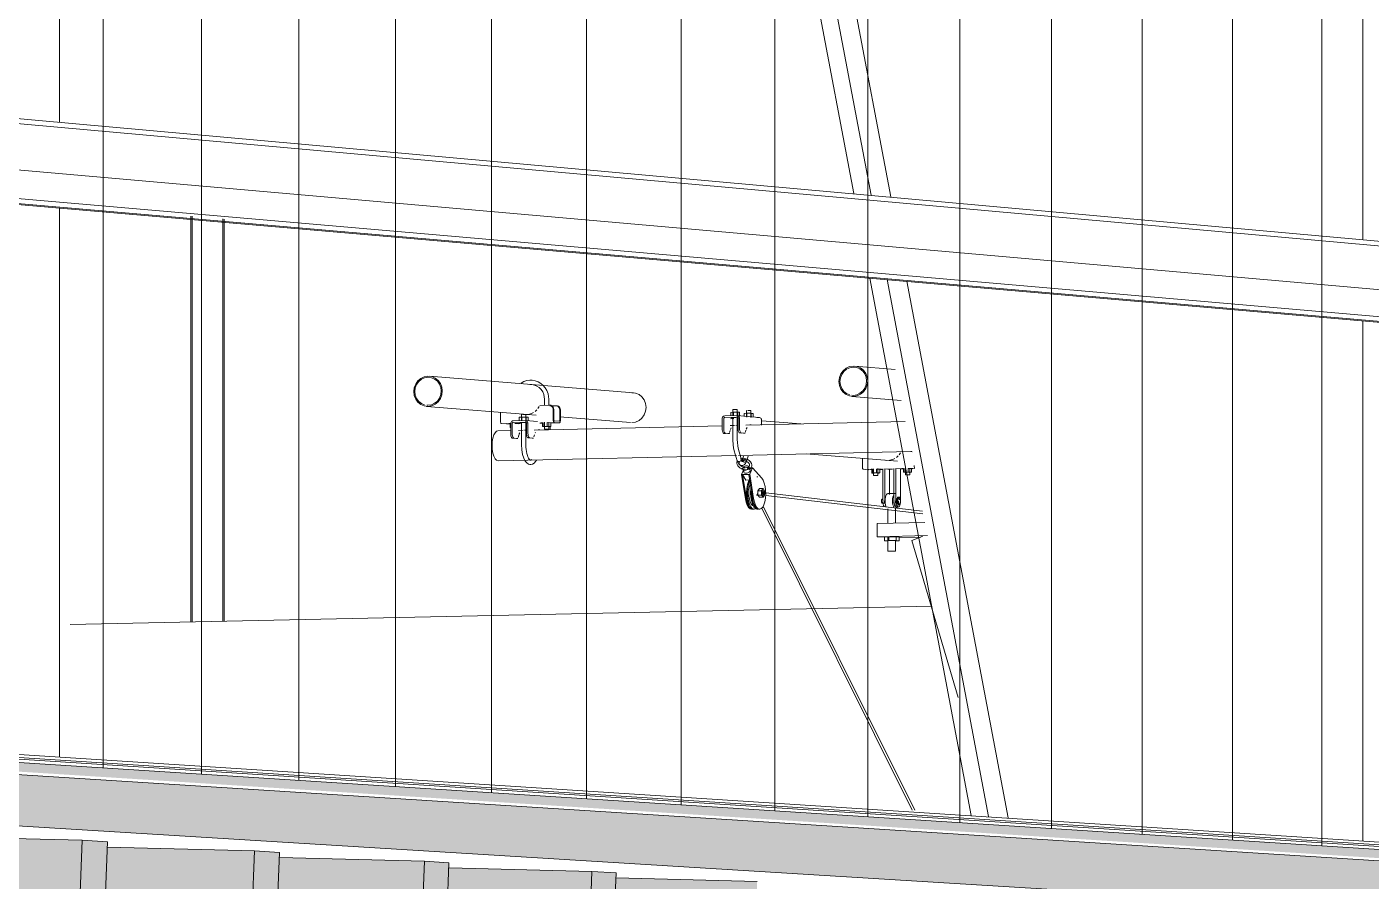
# Model space of a CAD drawing. Header units: inches. Extents: x 30681 to 92461, y -36095 to 66.
# Drawn here: x 92446.82294 to 92446.85511, y 66.03502 to 66.05548 of the extents above; entities that cross this region are included whole.
import ezdxf

# ---------------------------------------------------------------- set-up
doc = ezdxf.new("R2010")
doc.units = ezdxf.units.IN
doc.header["$MEASUREMENT"] = 0
for name, color, linetype, lineweight in [('A-GLAZ-CURT', 52, 'Continuous', 9), ('A-GLAZ-CWMG', 51, 'Continuous', 9), ('A-ROOF', 132, 'Continuous', 13), ('A-WALL-PATT', 111, 'Continuous', 13), ('L-SITE-WALL', 31, 'Continuous', 13), ('M-HVAC-DUCT', 70, 'Continuous', 9), ('Q-SPCQ', 91, 'Continuous', 9), ('S-BEAM', 12, 'Continuous', 9), ('S-COLS', 52, 'Continuous', 9)]:
    doc.layers.add(name, color=color, linetype=linetype, lineweight=lineweight)

# ---------------------------------------------------------------- blocks, each defined once
blk = doc.blocks.new('FP_51-Looking North East Copy 1')
at = {"layer": 'A-WALL-PATT', "lineweight": 9}
for p, q in [((31214.035608, 66.037731), (31214.035608, 66.078963)), ((31214.03796, 66.037581), (31214.03796, 66.078648)), ((31214.040292, 66.037431), (31214.040292, 66.078336)), ((31214.042606, 66.037283), (31214.042606, 66.078025)), ((31214.044902, 66.037136), (31214.044902, 66.077718)), ((31214.04718, 66.03699), (31214.04718, 66.077412)), ((31214.04944, 66.036845), (31214.04944, 66.07711)), ((31214.051683, 66.036702), (31214.051683, 66.076809)), ((31214.053908, 66.036559), (31214.053908, 66.076511)), ((31214.056115, 66.036418), (31214.056115, 66.076215)), ((31214.058306, 66.036277), (31214.058306, 66.075921)), ((31214.06048, 66.036138), (31214.06048, 66.07563)), ((31214.062638, 66.036), (31214.062638, 66.075341)), ((31214.064778, 66.035863), (31214.064778, 66.075054))]:
    blk.add_line(p, q, dxfattribs=at)

msp = doc.modelspace()

# ---------------------------------------------------------------- hatches: boundary and pattern name
at = {"layer": 'A-GLAZ-CWMG'}
msp.add_hatch(color=256, dxfattribs=at).paths.add_polyline_path([(92446.976457, 66.028016), (92446.802766, 66.03914), (92446.802766, 66.03869), (92446.817442, 66.037775), (92446.822761, 66.037642), (92446.972197, 66.028134)], flags=0)
at = {"layer": 'A-ROOF'}
msp.add_hatch(color=256, dxfattribs=at).paths.add_polyline_path([(92446.971601, 66.027194), (92446.971601, 66.028113), (92446.822443, 66.037594), (92446.822443, 66.036364), (92446.970895, 66.027237)], flags=0)
at = {"layer": 'S-BEAM'}
for points in [[(92446.824141, 66.0329), (92446.824262, 66.035998), (92446.799605, 66.036641), (92446.799605, 66.033578), (92446.820083, 66.033012)], [(92446.828265, 66.03267), (92446.828385, 66.035746), (92446.824867, 66.035838), (92446.824751, 66.032867), (92446.802972, 66.03347), (92446.802972, 66.033371), (92446.824872, 66.032764)], [(92446.824743, 66.032866), (92446.824864, 66.035961), (92446.824262, 66.035998), (92446.824141, 66.0329), (92446.824456, 66.032882)], [(92446.832332, 66.032443), (92446.832451, 66.035498), (92446.828982, 66.035589), (92446.828847, 66.032638), (92446.80716, 66.03324), (92446.80716, 66.033142), (92446.828987, 66.032536)], [(92446.828858, 66.032637), (92446.828979, 66.03571), (92446.828385, 66.035746), (92446.828265, 66.03267), (92446.828838, 66.032638)], [(92446.832917, 66.03241), (92446.833037, 66.035462), (92446.832451, 66.035498), (92446.832332, 66.032443), (92446.832452, 66.032436)], [(92446.836342, 66.032219), (92446.836461, 66.035253), (92446.83304, 66.035343), (92446.832925, 66.032411), (92446.811366, 66.03301), (92446.811366, 66.032914), (92446.833228, 66.032306)], [(92446.836919, 66.032187), (92446.837039, 66.035218), (92446.836461, 66.035253), (92446.836342, 66.032219), (92446.836462, 66.032212)], [(92446.840298, 66.031998), (92446.840416, 66.035011), (92446.837042, 66.0351), (92446.836928, 66.032188), (92446.815367, 66.032788), (92446.815367, 66.032694), (92446.83761, 66.032073)]]:
    msp.add_hatch(color=256, dxfattribs=at).paths.add_polyline_path(points, flags=0)

# ---------------------------------------------------------------- linework, layer by layer
at = {"layer": 'A-GLAZ-CWMG'}
for p, q in [((92446.802767, 66.03934), (92446.982343, 66.02778)), ((92446.802766, 66.03914), (92446.976457, 66.028016)), ((92446.802767, 66.039263), (92446.978874, 66.027949))]:
    msp.add_line(p, q, dxfattribs=at)
at = {"layer": 'A-ROOF'}
for p, q in [((92446.822443, 66.037594), (92446.971601, 66.028113)), ((92446.971601, 66.027194), (92446.822443, 66.036364))]:
    msp.add_line(p, q, dxfattribs=at)
at = {"layer": 'L-SITE-WALL'}
msp.add_line((92446.978052, 66.027972), (92446.802767, 66.039221), dxfattribs=at)
at = {"layer": 'M-HVAC-DUCT'}
msp.add_line((92446.823969, 66.041169), (92446.844597, 66.041601), dxfattribs=at)
at = {"layer": 'Q-SPCQ'}
for p, q in [((92446.832571, 66.04711), (92446.837452, 66.046715)), ((92446.842751, 66.047353), (92446.843722, 66.047273)), ((92446.834977, 66.046912), (92446.835022, 66.046912)), ((92446.835436, 66.046418), (92446.835212, 66.046412)), ((92446.835324, 66.046425), (92446.835324, 66.046561)), ((92446.835429, 66.046562), (92446.835429, 66.046416)), ((92446.835445, 66.046417), (92446.835461, 66.046416)), ((92446.835594, 66.046405), (92446.835452, 66.046402)), ((92446.835603, 66.046405), (92446.835618, 66.046404)), ((92446.843863, 66.046532), (92446.842682, 66.046628)), ((92446.835125, 66.04618), (92446.832504, 66.046389)), ((92446.834271, 66.046043), (92446.834271, 66.04625)), ((92446.83472, 66.046128), (92446.834785, 66.046132)), ((92446.83472, 66.046128), (92446.83472, 66.046046)), ((92446.834773, 66.046053), (92446.834773, 66.046192)), ((92446.834785, 66.046132), (92446.83489, 66.046132)), ((92446.834785, 66.046048), (92446.834785, 66.046132)), ((92446.834878, 66.046193), (92446.834878, 66.045473)), ((92446.83489, 66.046132), (92446.834931, 66.046129)), ((92446.83489, 66.046132), (92446.83489, 66.046042)), ((92446.834931, 66.046129), (92446.83489, 66.046126)), ((92446.834931, 66.046129), (92446.834931, 66.046039)), ((92446.835146, 66.046309), (92446.835104, 66.046269)), ((92446.835198, 66.046385), (92446.835166, 66.046334)), ((92446.835533, 66.046317), (92446.835533, 66.046073)), ((92446.835549, 66.046071), (92446.835549, 66.046316)), ((92446.835691, 66.04606), (92446.835691, 66.046304)), ((92446.837386, 66.045999), (92446.835691, 66.046135)), ((92446.835706, 66.046303), (92446.835706, 66.046059)), ((92446.83958, 66.046095), (92446.83958, 66.04585)), ((92446.839616, 66.045851), (92446.839616, 66.046096)), ((92446.839933, 66.046168), (92446.839641, 66.046161)), ((92446.839641, 66.046122), (92446.839933, 66.046129)), ((92446.839856, 66.046098), (92446.839777, 66.046087)), ((92446.839782, 66.046246), (92446.839847, 66.04625)), ((92446.839782, 66.046246), (92446.839782, 66.046164)), ((92446.839849, 66.046115), (92446.839805, 66.046118)), ((92446.839835, 66.046171), (92446.839835, 66.04631)), ((92446.839835, 66.045588), (92446.839835, 66.046121)), ((92446.839847, 66.04625), (92446.839953, 66.04625)), ((92446.839847, 66.046166), (92446.839847, 66.04625)), ((92446.839927, 66.04612), (92446.839976, 66.046116)), ((92446.839939, 66.046167), (92446.840465, 66.046125)), ((92446.839941, 66.046311), (92446.839941, 66.045589)), ((92446.839944, 66.046152), (92446.839957, 66.046152)), ((92446.839953, 66.04625), (92446.839994, 66.046247)), ((92446.839953, 66.04625), (92446.839953, 66.04616)), ((92446.839994, 66.046247), (92446.839953, 66.046244)), ((92446.839958, 66.045859), (92446.839958, 66.046104)), ((92446.839994, 66.046247), (92446.839994, 66.046157)), ((92446.839994, 66.046105), (92446.839994, 66.04586)), ((92446.840106, 66.04622), (92446.840171, 66.046224)), ((92446.840106, 66.04622), (92446.840106, 66.046148)), ((92446.840159, 66.046135), (92446.840159, 66.046284)), ((92446.840171, 66.046224), (92446.840276, 66.046224)), ((92446.840171, 66.046224), (92446.840171, 66.046134)), ((92446.840264, 66.046285), (92446.840264, 66.046121)), ((92446.840276, 66.046224), (92446.840317, 66.046221)), ((92446.840276, 66.046224), (92446.840276, 66.046134)), ((92446.840317, 66.046221), (92446.840277, 66.046218)), ((92446.840317, 66.046221), (92446.840317, 66.04613)), ((92446.840406, 66.046124), (92446.840459, 66.046125)), ((92446.834206, 66.045802), (92446.834518, 66.045809)), ((92446.834419, 66.045967), (92446.834297, 66.045977)), ((92446.834516, 66.045969), (92446.83442, 66.045967)), ((92446.834431, 66.045975), (92446.834425, 66.045969)), ((92446.834502, 66.045975), (92446.834516, 66.045979)), ((92446.834502, 66.045885), (92446.834502, 66.045975)), ((92446.834516, 66.045889), (92446.834502, 66.045885)), ((92446.834518, 66.045977), (92446.834518, 66.045733)), ((92446.834554, 66.045734), (92446.834554, 66.045978)), ((92446.83487, 66.04605), (92446.834578, 66.046043)), ((92446.834578, 66.046004), (92446.83487, 66.046011)), ((92446.834614, 66.045982), (92446.834698, 66.04598)), ((92446.834614, 66.04598), (92446.834656, 66.045981)), ((92446.834705, 66.045813), (92446.834812, 66.045816)), ((92446.834787, 66.045976), (92446.834708, 66.045974)), ((92446.834715, 66.045716), (92446.834734, 66.045757)), ((92446.834786, 66.045997), (92446.834743, 66.046001)), ((92446.834773, 66.045472), (92446.834773, 66.046003)), ((92446.834846, 66.045816), (92446.834894, 66.045818)), ((92446.834865, 66.046002), (92446.834913, 66.045998)), ((92446.834875, 66.04605), (92446.835157, 66.046027)), ((92446.834882, 66.046034), (92446.834895, 66.046034)), ((92446.834894, 66.045741), (92446.834894, 66.045986)), ((92446.83493, 66.045987), (92446.83493, 66.045742)), ((92446.835081, 66.045822), (92446.83958, 66.045926)), ((92446.835103, 66.045752), (92446.83511, 66.045766)), ((92446.835177, 66.045828), (92446.835213, 66.045826)), ((92446.835292, 66.045987), (92446.835211, 66.045986)), ((92446.835279, 66.045993), (92446.835292, 66.045997)), ((92446.835279, 66.045993), (92446.835279, 66.045903)), ((92446.835292, 66.045907), (92446.835279, 66.045903)), ((92446.835279, 66.045903), (92446.835335, 66.045902)), ((92446.835292, 66.045997), (92446.835292, 66.045907)), ((92446.83539, 66.04591), (92446.835292, 66.045907)), ((92446.835324, 66.045841), (92446.835324, 66.046013)), ((92446.83539, 66.046), (92446.835475, 66.045998)), ((92446.83539, 66.046), (92446.83539, 66.04591)), ((92446.835475, 66.045908), (92446.83539, 66.04591)), ((92446.835419, 66.045903), (92446.835462, 66.045904)), ((92446.835429, 66.046), (92446.835429, 66.045842)), ((92446.835459, 66.04583), (92446.835459, 66.045891)), ((92446.835475, 66.045908), (92446.835475, 66.045998)), ((92446.835682, 66.045996), (92446.835485, 66.045992)), ((92446.835681, 66.046035), (92446.835559, 66.046045)), ((92446.835559, 66.046006), (92446.835681, 66.045997)), ((92446.83975, 66.045737), (92446.839753, 66.045751)), ((92446.839756, 66.045764), (92446.839769, 66.045813)), ((92446.839766, 66.045931), (92446.839874, 66.045933)), ((92446.839778, 66.045837), (92446.839795, 66.045875)), ((92446.839908, 66.045934), (92446.839958, 66.045935)), ((92446.840031, 66.04575), (92446.839998, 66.045752)), ((92446.840035, 66.045753), (92446.840128, 66.045746)), ((92446.840128, 66.045746), (92446.840129, 66.04575)), ((92446.840134, 66.045773), (92446.840147, 66.045822)), ((92446.840145, 66.045939), (92446.84396, 66.046028)), ((92446.840156, 66.045846), (92446.840173, 66.045883)), ((92446.840239, 66.045946), (92446.840275, 66.045943)), ((92446.84052, 66.045939), (92446.84052, 66.046062)), ((92446.840531, 66.046046), (92446.841458, 66.045971)), ((92446.834595, 66.045624), (92446.834558, 66.045627)), ((92446.834595, 66.045627), (92446.834689, 66.04562)), ((92446.834689, 66.04562), (92446.834652, 66.045619)), ((92446.834693, 66.045642), (92446.834708, 66.045696)), ((92446.834971, 66.045632), (92446.834935, 66.045635)), ((92446.834971, 66.045636), (92446.835065, 66.045629)), ((92446.835065, 66.045629), (92446.835029, 66.045628)), ((92446.835071, 66.045656), (92446.835084, 66.045705)), ((92446.839657, 66.045741), (92446.83962, 66.045743)), ((92446.839657, 66.045744), (92446.83975, 66.045737)), ((92446.83975, 66.045737), (92446.839714, 66.045736)), ((92446.840128, 66.045746), (92446.840092, 66.045745)), ((92446.839918, 66.045212), (92446.834218, 66.045081)), ((92446.839937, 66.045085), (92446.839869, 66.045327)), ((92446.844096, 66.045307), (92446.839966, 66.045213)), ((92446.839971, 66.045355), (92446.84004, 66.04511)), ((92446.84006, 66.045103), (92446.840089, 66.0452)), ((92446.840197, 66.045193), (92446.840161, 66.045073)), ((92446.843771, 66.045079), (92446.84159, 66.045252)), ((92446.842934, 66.045148), (92446.842934, 66.044946)), ((92446.843791, 66.045205), (92446.84375, 66.045166)), ((92446.843843, 66.045279), (92446.843812, 66.045229)), ((92446.8441, 66.04531), (92446.844116, 66.045307)), ((92446.844124, 66.045299), (92446.844101, 66.045308)), ((92446.839948, 66.045094), (92446.839937, 66.045073)), ((92446.839991, 66.045064), (92446.839986, 66.045055)), ((92446.840043, 66.044757), (92446.840103, 66.044905)), ((92446.840099, 66.044812), (92446.84007, 66.044887)), ((92446.840278, 66.04492), (92446.840182, 66.044918)), ((92446.840219, 66.044942), (92446.840247, 66.044866)), ((92446.840239, 66.044762), (92446.840303, 66.044921)), ((92446.840303, 66.044921), (92446.840278, 66.04492)), ((92446.840278, 66.04492), (92446.840288, 66.044883)), ((92446.840528, 66.044669), (92446.840303, 66.044921)), ((92446.843076, 66.044872), (92446.842958, 66.044882)), ((92446.843173, 66.044875), (92446.843077, 66.044872)), ((92446.843088, 66.04488), (92446.843082, 66.044874)), ((92446.843159, 66.04488), (92446.843173, 66.044884)), ((92446.843159, 66.044792), (92446.843159, 66.04488)), ((92446.843173, 66.044796), (92446.843159, 66.044792)), ((92446.843159, 66.044792), (92446.843214, 66.044791)), ((92446.843173, 66.044884), (92446.843173, 66.044796)), ((92446.843269, 66.044798), (92446.843173, 66.044796)), ((92446.843203, 66.044731), (92446.843203, 66.044891)), ((92446.843269, 66.044885), (92446.84331, 66.044886)), ((92446.843269, 66.044886), (92446.843351, 66.044885)), ((92446.843269, 66.044886), (92446.843269, 66.044798)), ((92446.843351, 66.044797), (92446.843269, 66.044798)), ((92446.843296, 66.044792), (92446.843337, 66.044793)), ((92446.843306, 66.044899), (92446.843306, 66.044732)), ((92446.843351, 66.044885), (92446.843351, 66.044797)), ((92446.843422, 66.04488), (92446.84336, 66.044879)), ((92446.843422, 66.044126), (92446.843422, 66.044892)), ((92446.84347, 66.044893), (92446.84347, 66.044127)), ((92446.843587, 66.044884), (92446.84347, 66.044893)), ((92446.843655, 66.044885), (92446.843544, 66.044883)), ((92446.843587, 66.044279), (92446.843587, 66.044884)), ((92446.843684, 66.044132), (92446.843684, 66.044898)), ((92446.843732, 66.044899), (92446.843732, 66.044133)), ((92446.843849, 66.04489), (92446.843732, 66.044899)), ((92446.843934, 66.044892), (92446.843835, 66.04489)), ((92446.843849, 66.044124), (92446.843849, 66.04489)), ((92446.84392, 66.044897), (92446.843934, 66.044901)), ((92446.84392, 66.044897), (92446.84392, 66.04481)), ((92446.843934, 66.044813), (92446.84392, 66.04481)), ((92446.84392, 66.04481), (92446.843976, 66.044808)), ((92446.843934, 66.044901), (92446.843934, 66.044813)), ((92446.84403, 66.044815), (92446.843934, 66.044813)), ((92446.843965, 66.044749), (92446.843965, 66.044916)), ((92446.84403, 66.044903), (92446.844113, 66.044902)), ((92446.84403, 66.044903), (92446.84403, 66.044815)), ((92446.844113, 66.044814), (92446.84403, 66.044815)), ((92446.844057, 66.044809), (92446.844099, 66.04481)), ((92446.844068, 66.044904), (92446.844068, 66.044749)), ((92446.844113, 66.044814), (92446.844113, 66.044902)), ((92446.844189, 66.044898), (92446.844124, 66.044896)), ((92446.840043, 66.044757), (92446.840068, 66.044758)), ((92446.840135, 66.044176), (92446.840043, 66.044757)), ((92446.840068, 66.044758), (92446.840214, 66.044761)), ((92446.840146, 66.044624), (92446.840068, 66.044758)), ((92446.840068, 66.044758), (92446.84016, 66.044176)), ((92446.840236, 66.044626), (92446.840146, 66.044624)), ((92446.840214, 66.044761), (92446.840239, 66.044762)), ((92446.840306, 66.04418), (92446.840214, 66.044761)), ((92446.840239, 66.044762), (92446.84033, 66.04418)), ((92446.840404, 66.044701), (92446.840428, 66.044701)), ((92446.840256, 66.044284), (92446.840259, 66.044271)), ((92446.840261, 66.044276), (92446.840258, 66.044287)), ((92446.84027, 66.044361), (92446.840276, 66.044363)), ((92446.840581, 66.044266), (92446.840401, 66.044262)), ((92446.840418, 66.044275), (92446.840414, 66.044287)), ((92446.840423, 66.044265), (92446.840418, 66.044275)), ((92446.840429, 66.044366), (92446.84058, 66.044369)), ((92446.840435, 66.04437), (92446.840471, 66.04442)), ((92446.840435, 66.04437), (92446.840521, 66.044372)), ((92446.840435, 66.044266), (92446.840435, 66.04437)), ((92446.840435, 66.044266), (92446.840521, 66.044268)), ((92446.840471, 66.044211), (92446.840435, 66.044266)), ((92446.840471, 66.04442), (92446.840556, 66.044421)), ((92446.840556, 66.044213), (92446.840471, 66.044211)), ((92446.840556, 66.044421), (92446.840521, 66.044372)), ((92446.840521, 66.044372), (92446.840521, 66.044268)), ((92446.840521, 66.044365), (92446.840591, 66.044367)), ((92446.840521, 66.044268), (92446.840556, 66.044213)), ((92446.840525, 66.044261), (92446.840591, 66.044262)), ((92446.840591, 66.044367), (92446.840556, 66.044421)), ((92446.840556, 66.044213), (92446.840591, 66.044262)), ((92446.840591, 66.044262), (92446.840591, 66.044367)), ((92446.844383, 66.043815), (92446.84062, 66.044252)), ((92446.840621, 66.044317), (92446.844371, 66.043881)), ((92446.843545, 66.044299), (92446.843723, 66.044303)), ((92446.84375, 66.044178), (92446.84379, 66.044179)), ((92446.843794, 66.044165), (92446.843787, 66.044207)), ((92446.843789, 66.044217), (92446.843813, 66.044217)), ((92446.840306, 66.043925), (92446.840281, 66.043924)), ((92446.840342, 66.043926), (92446.840318, 66.043925)), ((92446.84041, 66.043927), (92446.84037, 66.043944)), ((92446.84044, 66.043928), (92446.840415, 66.043927)), ((92446.840476, 66.043929), (92446.840452, 66.043928)), ((92446.844127, 66.036723), (92446.840524, 66.043952)), ((92446.840559, 66.043999), (92446.844187, 66.036719)), ((92446.843479, 66.044071), (92446.84341, 66.04407)), ((92446.843546, 66.04359), (92446.843546, 66.043939)), ((92446.843791, 66.044078), (92446.843657, 66.044075)), ((92446.843727, 66.043941), (92446.843727, 66.043594)), ((92446.843792, 66.043978), (92446.843745, 66.043977)), ((92446.843815, 66.044041), (92446.843792, 66.044041)), ((92446.84329, 66.043584), (92446.844432, 66.043609)), ((92446.84329, 66.043267), (92446.84329, 66.043584)), ((92446.844492, 66.043293), (92446.84329, 66.043267)), ((92446.84346, 66.043254), (92446.84329, 66.043267)), ((92446.84346, 66.043259), (92446.843569, 66.043264)), ((92446.84346, 66.043259), (92446.84346, 66.043171)), ((92446.843569, 66.043176), (92446.84346, 66.043171)), ((92446.843546, 66.042919), (92446.843546, 66.043272)), ((92446.843569, 66.043264), (92446.843746, 66.043265)), ((92446.843569, 66.043176), (92446.843569, 66.043264)), ((92446.843746, 66.043177), (92446.843569, 66.043176)), ((92446.843727, 66.043177), (92446.843727, 66.042921)), ((92446.843746, 66.043265), (92446.843813, 66.04326)), ((92446.843746, 66.043265), (92446.843746, 66.043177)), ((92446.843813, 66.043172), (92446.843746, 66.043177)), ((92446.843813, 66.04326), (92446.843813, 66.043172)), ((92446.843813, 66.043248), (92446.844336, 66.043259)), ((92446.844121, 66.043178), (92446.844382, 66.043277)), ((92446.844121, 66.043178), (92446.845224, 66.039421)), ((92446.84346, 66.043171), (92446.843528, 66.043166)), ((92446.84372, 66.043167), (92446.843813, 66.043172)), ((92446.843726, 66.042921), (92446.84372, 66.042922))]:
    msp.add_line(p, q, dxfattribs=at)
for points in [[(92446.832878, 66.046758, 0), (92446.832867, 66.046851, 0), (92446.832833, 66.046937, 0), (92446.832778, 66.047011, 0), (92446.832708, 66.047067, 0), (92446.832626, 66.047101, 0), (92446.832537, 66.047111, 0), (92446.832449, 66.047097, 0), (92446.832367, 66.047059, 0), (92446.832296, 66.047, 0), (92446.832242, 66.046923, 0), (92446.832208, 66.046835, 0), (92446.832197, 66.046742, 0)], [(92446.832221, 66.046742, 0), (92446.832232, 66.046829, 0), (92446.832263, 66.046911, 0), (92446.832314, 66.046982, 0), (92446.832379, 66.047037, 0), (92446.832455, 66.047072, 0), (92446.832537, 66.047085, 0), (92446.832619, 66.047076, 0), (92446.832696, 66.047044, 0), (92446.832761, 66.046992, 0), (92446.832812, 66.046924, 0), (92446.832843, 66.046844, 0), (92446.832854, 66.046757, 0)], [(92446.843061, 66.046999, 0), (92446.843049, 66.047093, 0), (92446.843015, 66.047179, 0), (92446.84296, 66.047253, 0), (92446.842889, 66.04731, 0), (92446.842806, 66.047344, 0), (92446.842717, 66.047354, 0), (92446.842628, 66.04734, 0), (92446.842545, 66.047301, 0), (92446.842473, 66.047242, 0), (92446.842419, 66.047165, 0), (92446.842384, 66.047077, 0), (92446.842372, 66.046983, 0)], [(92446.842397, 66.046983, 0), (92446.842408, 66.047071, 0), (92446.84244, 66.047153, 0), (92446.842491, 66.047224, 0), (92446.842557, 66.047279, 0), (92446.842634, 66.047315, 0), (92446.842717, 66.047328, 0), (92446.842799, 66.047319, 0), (92446.842877, 66.047287, 0), (92446.842943, 66.047235, 0), (92446.842994, 66.047166, 0), (92446.843026, 66.047085, 0), (92446.843036, 66.046998, 0)], [(92446.832197, 66.046742, 0), (92446.832208, 66.046648, 0), (92446.832242, 66.046562, 0), (92446.832296, 66.046488, 0), (92446.832367, 66.046432, 0), (92446.832449, 66.046398, 0), (92446.832537, 66.046388, 0), (92446.832626, 66.046402, 0), (92446.832708, 66.04644, 0), (92446.832778, 66.0465, 0), (92446.832833, 66.046576, 0), (92446.832867, 66.046664, 0), (92446.832878, 66.046758, 0)], [(92446.832455, 66.046423, 0), (92446.832379, 66.046455, 0), (92446.832314, 66.046507, 0), (92446.832263, 66.046575, 0), (92446.832232, 66.046656, 0), (92446.832221, 66.046742, 0)], [(92446.832854, 66.046757, 0), (92446.832843, 66.04667, 0), (92446.832812, 66.046588, 0), (92446.832761, 66.046517, 0), (92446.832696, 66.046463, 0), (92446.832619, 66.046427, 0), (92446.832537, 66.046414, 0), (92446.832507, 66.046415, 0)], [(92446.834765, 66.046947, 0), (92446.834832, 66.046982, 0), (92446.834904, 66.047005, 0), (92446.834973, 66.047015, 0), (92446.835032, 66.047014, 0)], [(92446.835022, 66.046912, 0), (92446.835085, 66.0469, 0), (92446.835144, 66.046876, 0), (92446.835198, 66.046839, 0), (92446.835245, 66.046792, 0), (92446.835282, 66.046735, 0), (92446.835308, 66.046671, 0), (92446.83532, 66.046616, 0), (92446.835324, 66.046561, 0)], [(92446.835032, 66.047014, 0), (92446.835104, 66.047002, 0), (92446.835174, 66.046977, 0), (92446.835238, 66.046939, 0), (92446.835296, 66.046891, 0), (92446.835345, 66.046833, 0), (92446.835384, 66.046766, 0), (92446.835412, 66.046692, 0), (92446.835425, 66.046626, 0), (92446.835429, 66.046562, 0)], [(92446.837419, 66.046716, 0), (92446.837507, 66.046705, 0), (92446.837588, 66.046672, 0), (92446.837659, 66.046616, 0), (92446.837712, 66.046543, 0), (92446.837746, 66.046458, 0), (92446.837758, 66.046365, 0)], [(92446.842372, 66.046983, 0), (92446.842384, 66.046889, 0), (92446.842419, 66.046802, 0), (92446.842473, 66.046728, 0), (92446.842545, 66.046672, 0), (92446.842628, 66.046638, 0), (92446.842717, 66.046627, 0), (92446.842806, 66.046642, 0), (92446.842889, 66.04668, 0), (92446.84296, 66.046739, 0), (92446.843015, 66.046816, 0), (92446.843049, 66.046904, 0), (92446.843061, 66.046999, 0)], [(92446.842634, 66.046663, 0), (92446.842557, 66.046695, 0), (92446.842491, 66.046747, 0), (92446.84244, 66.046815, 0), (92446.842408, 66.046896, 0), (92446.842397, 66.046983, 0)], [(92446.843036, 66.046998, 0), (92446.843026, 66.046911, 0), (92446.842994, 66.046828, 0), (92446.842943, 66.046757, 0), (92446.842877, 66.046702, 0), (92446.842799, 66.046667, 0), (92446.842717, 66.046653, 0), (92446.842685, 66.046654, 0)], [(92446.835533, 66.046317, 0), (92446.83553, 66.046344, 0), (92446.83552, 66.046368, 0), (92446.835505, 66.046389, 0), (92446.835485, 66.046405, 0), (92446.835461, 66.046415, 0), (92446.835436, 66.046418, 0)], [(92446.835451, 66.046416, 0), (92446.835477, 66.046414, 0), (92446.8355, 66.046404, 0), (92446.83552, 66.046388, 0), (92446.835536, 66.046367, 0), (92446.835545, 66.046342, 0), (92446.835549, 66.046316, 0)], [(92446.835691, 66.046304, 0), (92446.835688, 66.046331, 0), (92446.835678, 66.046356, 0), (92446.835662, 66.046377, 0), (92446.835642, 66.046392, 0), (92446.835619, 66.046402, 0), (92446.835594, 66.046405, 0)], [(92446.835609, 66.046404, 0), (92446.835634, 66.046401, 0), (92446.835658, 66.046391, 0), (92446.835678, 66.046375, 0), (92446.835693, 66.046354, 0), (92446.835703, 66.04633, 0), (92446.835706, 66.046303, 0)], [(92446.834777, 66.046191, 0), (92446.834774, 66.046192, 0), (92446.834773, 66.046192, 0), (92446.834777, 66.046193, 0), (92446.834784, 66.046193, 0), (92446.834793, 66.046194, 0), (92446.834805, 66.046194, 0)], [(92446.834805, 66.046194, 0), (92446.834819, 66.046194, 0), (92446.834832, 66.046195, 0), (92446.834846, 66.046195, 0), (92446.834858, 66.046194, 0), (92446.834867, 66.046194, 0), (92446.834874, 66.046194, 0), (92446.834878, 66.046193, 0), (92446.834878, 66.046193, 0), (92446.834874, 66.046192, 0)], [(92446.835063, 66.04624, 0), (92446.835029, 66.046223, 0), (92446.834945, 66.046198, 0), (92446.834874, 66.046194, 0)], [(92446.835533, 66.046073, 0), (92446.835534, 66.046056, 0), (92446.835537, 66.04604, 0), (92446.835541, 66.046027, 0), (92446.835546, 66.046016, 0), (92446.835552, 66.046009, 0), (92446.835559, 66.046006, 0)], [(92446.837758, 66.046365, 0), (92446.837746, 66.046272, 0), (92446.837712, 66.046185, 0), (92446.837659, 66.046109, 0), (92446.837588, 66.046051, 0), (92446.837507, 66.046013, 0), (92446.837419, 66.045999, 0), (92446.837386, 66.045999, 0)], [(92446.839641, 66.046161, 0), (92446.839625, 66.046158, 0), (92446.83961, 66.046152, 0), (92446.839597, 66.046141, 0), (92446.839588, 66.046127, 0), (92446.839582, 66.046112, 0), (92446.83958, 66.046095, 0)], [(92446.839616, 66.046096, 0), (92446.839617, 66.046102, 0), (92446.839619, 66.046109, 0), (92446.839623, 66.046114, 0), (92446.839628, 66.046118, 0), (92446.839634, 66.046121, 0), (92446.839641, 66.046122, 0)], [(92446.839805, 66.046118, 0), (92446.839801, 66.046119, 0), (92446.839801, 66.046119, 0), (92446.839805, 66.04612, 0), (92446.839813, 66.046121, 0), (92446.839824, 66.046121, 0), (92446.839838, 66.046122, 0), (92446.839852, 66.046122, 0), (92446.839868, 66.046122, 0), (92446.839883, 66.046122, 0), (92446.839896, 66.046122, 0), (92446.839907, 66.046121, 0), (92446.839915, 66.046121, 0)], [(92446.839839, 66.04631, 0), (92446.839836, 66.04631, 0), (92446.839836, 66.046311, 0), (92446.839839, 66.046311, 0), (92446.839846, 66.046312, 0), (92446.839856, 66.046312, 0), (92446.839868, 66.046313, 0)], [(92446.839868, 66.046313, 0), (92446.839881, 66.046313, 0), (92446.839895, 66.046313, 0), (92446.839908, 66.046313, 0), (92446.83992, 66.046313, 0), (92446.83993, 66.046312, 0), (92446.839937, 66.046312, 0), (92446.83994, 66.046312, 0), (92446.83994, 66.046311, 0), (92446.839937, 66.046311, 0)], [(92446.839994, 66.046105, 0), (92446.839992, 66.046121, 0), (92446.839986, 66.046137, 0), (92446.839977, 66.04615, 0), (92446.839964, 66.04616, 0), (92446.839949, 66.046166, 0), (92446.839933, 66.046168, 0)], [(92446.839933, 66.046129, 0), (92446.83994, 66.046128, 0), (92446.839946, 66.046126, 0), (92446.839951, 66.046122, 0), (92446.839954, 66.046117, 0), (92446.839957, 66.04611, 0), (92446.839958, 66.046104, 0)], [(92446.839976, 66.046116, 0), (92446.83998, 66.046116, 0), (92446.83998, 66.046115, 0), (92446.839976, 66.046114, 0), (92446.839968, 66.046114, 0), (92446.839957, 66.046113, 0), (92446.839944, 66.046113, 0)], [(92446.840163, 66.046284, 0), (92446.840159, 66.046284, 0), (92446.840159, 66.046285, 0), (92446.840163, 66.046285, 0), (92446.84017, 66.046286, 0), (92446.840179, 66.046286, 0), (92446.840191, 66.046286, 0)], [(92446.840191, 66.046286, 0), (92446.840205, 66.046287, 0), (92446.840218, 66.046287, 0), (92446.840232, 66.046287, 0), (92446.840244, 66.046287, 0), (92446.840253, 66.046286, 0), (92446.84026, 66.046286, 0), (92446.840264, 66.046285, 0), (92446.840264, 66.046285, 0), (92446.84026, 66.046284, 0)], [(92446.840459, 66.046125, 0), (92446.840475, 66.046124, 0), (92446.840489, 66.046117, 0), (92446.840502, 66.046108, 0), (92446.840512, 66.046094, 0), (92446.840518, 66.046079, 0), (92446.84052, 66.046062, 0)], [(92446.83407, 66.045453, 0), (92446.834074, 66.045546, 0), (92446.834089, 66.045631, 0), (92446.834111, 66.045704, 0), (92446.834141, 66.045759, 0), (92446.834175, 66.045792, 0), (92446.834212, 66.045802, 0)], [(92446.834297, 66.045977, 0), (92446.83429, 66.04598, 0), (92446.834284, 66.045986, 0), (92446.834279, 66.045997, 0), (92446.834274, 66.046011, 0), (92446.834272, 66.046026, 0), (92446.834271, 66.046043, 0)], [(92446.834511, 66.045974, 0), (92446.834498, 66.045974, 0), (92446.834487, 66.045974, 0), (92446.834479, 66.045975, 0), (92446.834475, 66.045975, 0), (92446.834475, 66.045976, 0), (92446.834479, 66.045977, 0), (92446.834486, 66.045977, 0), (92446.834497, 66.045978, 0), (92446.834511, 66.045978, 0)], [(92446.834578, 66.046043, 0), (92446.834563, 66.04604, 0), (92446.834548, 66.046034, 0), (92446.834535, 66.046023, 0), (92446.834526, 66.04601, 0), (92446.83452, 66.045994, 0), (92446.834518, 66.045977, 0)], [(92446.834554, 66.045978, 0), (92446.834555, 66.045985, 0), (92446.834557, 66.045991, 0), (92446.834561, 66.045996, 0), (92446.834566, 66.046001, 0), (92446.834572, 66.046003, 0), (92446.834578, 66.046004, 0)], [(92446.834656, 66.045981, 0), (92446.834671, 66.045982, 0), (92446.834687, 66.045982, 0), (92446.834701, 66.045982, 0), (92446.834715, 66.045982, 0), (92446.834726, 66.045981, 0), (92446.834734, 66.045981, 0), (92446.834738, 66.04598, 0), (92446.834738, 66.04598, 0), (92446.834734, 66.045979, 0), (92446.834726, 66.045979, 0), (92446.834715, 66.045978, 0), (92446.834702, 66.045978, 0)], [(92446.834743, 66.046001, 0), (92446.834739, 66.046001, 0), (92446.834739, 66.046002, 0), (92446.834743, 66.046002, 0), (92446.834751, 66.046003, 0), (92446.834761, 66.046003, 0), (92446.834775, 66.046004, 0), (92446.83479, 66.046004, 0), (92446.834805, 66.046004, 0), (92446.83482, 66.046004, 0), (92446.834834, 66.046004, 0), (92446.834845, 66.046004, 0), (92446.834852, 66.046003, 0)], [(92446.83493, 66.045987, 0), (92446.834928, 66.046003, 0), (92446.834922, 66.046019, 0), (92446.834913, 66.046032, 0), (92446.8349, 66.046042, 0), (92446.834885, 66.046048, 0), (92446.83487, 66.04605, 0)], [(92446.83487, 66.046011, 0), (92446.834876, 66.04601, 0), (92446.834882, 66.046008, 0), (92446.834887, 66.046004, 0), (92446.834891, 66.045999, 0), (92446.834893, 66.045993, 0), (92446.834894, 66.045986, 0)], [(92446.834913, 66.045998, 0), (92446.834917, 66.045998, 0), (92446.834918, 66.045997, 0), (92446.834914, 66.045997, 0), (92446.834906, 66.045996, 0), (92446.834895, 66.045996, 0), (92446.834882, 66.045995, 0)], [(92446.83529, 66.045992, 0), (92446.835276, 66.045992, 0), (92446.835262, 66.045992, 0), (92446.835251, 66.045992, 0), (92446.835243, 66.045993, 0), (92446.835239, 66.045993, 0), (92446.835239, 66.045994, 0), (92446.835243, 66.045994, 0), (92446.835251, 66.045995, 0), (92446.835262, 66.045995, 0), (92446.835275, 66.045996, 0)], [(92446.835425, 66.045843, 0), (92446.835419, 66.045843, 0), (92446.835409, 66.045843, 0), (92446.835397, 66.045843, 0), (92446.835384, 66.045843, 0), (92446.83537, 66.045843, 0), (92446.835357, 66.045843, 0), (92446.835345, 66.045843, 0), (92446.835335, 66.045842, 0), (92446.835328, 66.045842, 0), (92446.835325, 66.045841, 0), (92446.835325, 66.045841, 0), (92446.835328, 66.04584, 0)], [(92446.835421, 66.045999, 0), (92446.835436, 66.045999, 0), (92446.835451, 66.045999, 0), (92446.835466, 66.045999, 0), (92446.83548, 66.045999, 0), (92446.835491, 66.045999, 0), (92446.835498, 66.045999, 0), (92446.835502, 66.045998, 0), (92446.835502, 66.045997, 0), (92446.835498, 66.045997, 0), (92446.835491, 66.045996, 0), (92446.83548, 66.045996, 0)], [(92446.835426, 66.045841, 0), (92446.835429, 66.045842, 0), (92446.835429, 66.045842, 0), (92446.835425, 66.045843, 0)], [(92446.835559, 66.046045, 0), (92446.835556, 66.046046, 0), (92446.835554, 66.046049, 0), (92446.835552, 66.046053, 0), (92446.83555, 66.046058, 0), (92446.835549, 66.046065, 0), (92446.835549, 66.046071, 0)], [(92446.835691, 66.04606, 0), (92446.83569, 66.046053, 0), (92446.835689, 66.046047, 0), (92446.835688, 66.046042, 0), (92446.835686, 66.046038, 0), (92446.835683, 66.046036, 0), (92446.835681, 66.046035, 0)], [(92446.835687, 66.045998, 0), (92446.835693, 66.046004, 0), (92446.835699, 66.046014, 0), (92446.835703, 66.046027, 0), (92446.835705, 66.046042, 0), (92446.835706, 66.046059, 0)], [(92446.83962, 66.045743, 0), (92446.83961, 66.045748, 0), (92446.8396, 66.045759, 0), (92446.839591, 66.045776, 0), (92446.839585, 66.045798, 0), (92446.839581, 66.045823, 0), (92446.83958, 66.04585, 0)], [(92446.839616, 66.045851, 0), (92446.839617, 66.045824, 0), (92446.839622, 66.045799, 0), (92446.839628, 66.045777, 0), (92446.839636, 66.04576, 0), (92446.839646, 66.045749, 0), (92446.839657, 66.045744, 0)], [(92446.839998, 66.045752, 0), (92446.839988, 66.045757, 0), (92446.839978, 66.045768, 0), (92446.83997, 66.045785, 0), (92446.839963, 66.045807, 0), (92446.839959, 66.045832, 0), (92446.839958, 66.045859, 0)], [(92446.839994, 66.04586, 0), (92446.839996, 66.045833, 0), (92446.84, 66.045807, 0), (92446.840006, 66.045786, 0), (92446.840015, 66.045769, 0), (92446.840024, 66.045757, 0), (92446.840035, 66.045753, 0)], [(92446.834218, 66.045082, 0), (92446.834212, 66.045082, 0), (92446.834175, 66.045097, 0), (92446.834141, 66.045135, 0), (92446.834111, 66.045195, 0), (92446.834089, 66.045271, 0), (92446.834074, 66.045359, 0), (92446.83407, 66.045453, 0)], [(92446.834558, 66.045627, 0), (92446.834548, 66.045631, 0), (92446.834538, 66.045642, 0), (92446.834529, 66.045659, 0), (92446.834523, 66.045681, 0), (92446.834519, 66.045706, 0), (92446.834518, 66.045733, 0)], [(92446.834554, 66.045734, 0), (92446.834555, 66.045707, 0), (92446.834559, 66.045682, 0), (92446.834566, 66.04566, 0), (92446.834574, 66.045643, 0), (92446.834584, 66.045632, 0), (92446.834595, 66.045627, 0)], [(92446.834773, 66.045472, 0), (92446.83478, 66.045351, 0), (92446.834799, 66.04524, 0), (92446.834829, 66.045147, 0), (92446.834864, 66.045079, 0), (92446.834903, 66.045033, 0), (92446.834944, 66.045007, 0), (92446.834973, 66.044998, 0), (92446.834996, 66.044996, 0)], [(92446.834878, 66.045473, 0), (92446.83488, 66.045415, 0), (92446.834885, 66.045359, 0), (92446.834893, 66.045306, 0), (92446.834903, 66.045257, 0), (92446.834916, 66.045214, 0), (92446.83493, 66.045177, 0), (92446.834945, 66.045148, 0), (92446.834959, 66.045126, 0), (92446.834973, 66.045111, 0), (92446.834983, 66.045103, 0), (92446.834994, 66.045099, 0)], [(92446.834935, 66.045635, 0), (92446.834924, 66.04564, 0), (92446.834914, 66.045651, 0), (92446.834906, 66.045668, 0), (92446.834899, 66.04569, 0), (92446.834895, 66.045715, 0), (92446.834894, 66.045741, 0)], [(92446.83493, 66.045742, 0), (92446.834932, 66.045716, 0), (92446.834936, 66.04569, 0), (92446.834942, 66.045669, 0), (92446.834951, 66.045652, 0), (92446.83496, 66.045641, 0), (92446.834971, 66.045636, 0)], [(92446.839835, 66.045588, 0), (92446.839842, 66.045467, 0), (92446.839853, 66.045393, 0), (92446.839869, 66.045327, 0)], [(92446.839941, 66.045589, 0), (92446.839943, 66.045531, 0), (92446.839953, 66.045436, 0), (92446.839971, 66.045355, 0)], [(92446.835021, 66.045118, 0), (92446.835009, 66.045107, 0), (92446.834997, 66.0451, 0), (92446.834994, 66.045099, 0)], [(92446.840022, 66.045127, 0), (92446.840035, 66.04512, 0), (92446.84004, 66.04511, 0), (92446.840037, 66.045099, 0), (92446.840028, 66.045087, 0), (92446.840012, 66.045077, 0), (92446.839993, 66.045069, 0), (92446.839973, 66.045067, 0)], [(92446.84028, 66.045021, 0), (92446.840258, 66.045059, 0), (92446.840242, 66.045077, 0), (92446.840223, 66.045094, 0), (92446.8402, 66.04511, 0), (92446.840175, 66.045123, 0), (92446.840147, 66.045134, 0), (92446.840119, 66.045142, 0), (92446.840091, 66.045146, 0), (92446.840063, 66.045147, 0), (92446.840038, 66.045144, 0), (92446.840014, 66.045139, 0)], [(92446.840039, 66.045113, 0), (92446.840049, 66.04509, 0), (92446.840053, 66.045082, 0), (92446.840057, 66.045075, 0), (92446.84006, 66.045072, 0), (92446.840062, 66.045071, 0)], [(92446.840127, 66.045055, 0), (92446.840109, 66.045056, 0), (92446.840092, 66.045062, 0), (92446.840077, 66.04507, 0), (92446.840066, 66.045081, 0), (92446.84006, 66.045093, 0), (92446.840061, 66.045104, 0), (92446.840068, 66.045113, 0), (92446.840079, 66.045119, 0), (92446.840095, 66.045122, 0)], [(92446.840095, 66.045122, 0), (92446.840113, 66.04512, 0), (92446.84013, 66.045114, 0), (92446.840145, 66.045106, 0), (92446.840156, 66.045095, 0), (92446.840162, 66.045083, 0), (92446.840161, 66.045072, 0), (92446.840154, 66.045063, 0), (92446.840142, 66.045057, 0), (92446.840127, 66.045055, 0)], [(92446.84371, 66.045138, 0), (92446.843677, 66.045121, 0), (92446.843595, 66.045097, 0), (92446.84351, 66.045095, 0), (92446.843469, 66.045102, 0)], [(92446.835132, 66.045103, 0), (92446.835114, 66.045069, 0), (92446.835076, 66.045028, 0), (92446.835036, 66.045004, 0), (92446.834996, 66.044996, 0)], [(92446.839937, 66.045073, 0), (92446.839932, 66.045056, 0), (92446.83993, 66.045025, 0), (92446.839938, 66.044996, 0)], [(92446.839973, 66.045067, 0), (92446.839955, 66.045069, 0), (92446.839943, 66.045075, 0), (92446.839938, 66.045085, 0), (92446.83994, 66.045096, 0)], [(92446.839938, 66.045082, 0), (92446.83995, 66.045052, 0), (92446.839979, 66.045005, 0), (92446.840013, 66.044979, 0), (92446.840036, 66.044971, 0), (92446.840054, 66.04497, 0)], [(92446.840281, 66.044943, 0), (92446.840272, 66.044927, 0), (92446.840261, 66.044913, 0), (92446.840231, 66.044889, 0), (92446.84019, 66.044874, 0), (92446.840165, 66.04487, 0), (92446.840139, 66.04487, 0), (92446.840112, 66.044872, 0), (92446.840084, 66.044878, 0), (92446.840056, 66.044887, 0), (92446.84003, 66.0449, 0), (92446.840005, 66.044914, 0), (92446.839984, 66.044931, 0), (92446.839956, 66.044962, 0), (92446.839938, 66.044996, 0)], [(92446.839986, 66.045055, 0), (92446.839983, 66.045036, 0), (92446.839987, 66.045014, 0)], [(92446.840232, 66.044962, 0), (92446.840225, 66.044951, 0), (92446.840216, 66.044941, 0), (92446.840203, 66.044933, 0), (92446.840186, 66.044926, 0), (92446.840167, 66.044922, 0), (92446.840144, 66.044921, 0), (92446.84012, 66.044923, 0), (92446.840095, 66.044929, 0), (92446.84007, 66.044938, 0), (92446.840047, 66.044949, 0), (92446.840027, 66.044963, 0), (92446.840013, 66.044976, 0), (92446.839997, 66.044995, 0), (92446.839987, 66.045014, 0)], [(92446.84023, 66.045002, 0), (92446.840223, 66.045018, 0), (92446.840211, 66.045034, 0), (92446.840195, 66.045049, 0), (92446.840176, 66.045064, 0), (92446.840153, 66.045076, 0), (92446.840129, 66.045085, 0), (92446.840104, 66.045092, 0), (92446.840079, 66.045095, 0), (92446.840056, 66.045095, 0), (92446.840035, 66.045091, 0)], [(92446.840061, 66.045104, 0), (92446.840052, 66.045083, 0), (92446.840048, 66.045076, 0), (92446.840044, 66.045072, 0), (92446.840043, 66.04507, 0)], [(92446.840161, 66.045072, 0), (92446.840135, 66.045019, 0), (92446.840103, 66.044986, 0), (92446.840074, 66.044973, 0), (92446.840054, 66.04497, 0)], [(92446.840071, 66.044913, 0), (92446.840068, 66.044899, 0), (92446.84007, 66.044886, 0), (92446.840078, 66.044876, 0), (92446.840089, 66.044867, 0), (92446.840105, 66.044863, 0), (92446.840123, 66.044861, 0), (92446.840143, 66.044863, 0), (92446.840163, 66.044869, 0), (92446.840181, 66.044878, 0), (92446.840197, 66.044889, 0), (92446.84021, 66.044902, 0), (92446.840218, 66.044916, 0)], [(92446.840218, 66.044916, 0), (92446.840221, 66.04493, 0), (92446.840219, 66.044942, 0), (92446.840211, 66.044953, 0), (92446.8402, 66.044961, 0), (92446.840184, 66.044966, 0), (92446.840166, 66.044967, 0), (92446.840146, 66.044965, 0), (92446.840127, 66.044959, 0), (92446.840108, 66.04495, 0), (92446.840092, 66.044939, 0), (92446.840079, 66.044926, 0), (92446.840071, 66.044913, 0)], [(92446.840246, 66.044841, 0), (92446.840238, 66.044827, 0), (92446.840226, 66.044814, 0), (92446.84021, 66.044803, 0), (92446.840191, 66.044794, 0), (92446.840171, 66.044788, 0), (92446.840152, 66.044786, 0), (92446.840133, 66.044787, 0), (92446.840118, 66.044792, 0), (92446.840106, 66.0448, 0), (92446.840099, 66.044811, 0), (92446.840097, 66.044824, 0), (92446.8401, 66.044837, 0)], [(92446.8401, 66.044837, 0), (92446.840108, 66.044851, 0), (92446.84012, 66.044864, 0)], [(92446.840175, 66.04489, 0), (92446.840195, 66.044892, 0), (92446.840213, 66.044891, 0), (92446.840228, 66.044886, 0), (92446.84024, 66.044878, 0), (92446.840247, 66.044867, 0), (92446.840249, 66.044854, 0), (92446.840246, 66.044841, 0)], [(92446.840232, 66.044962, 0), (92446.840235, 66.044981, 0), (92446.84023, 66.045002, 0)], [(92446.840281, 66.044943, 0), (92446.840286, 66.04496, 0), (92446.840287, 66.044991, 0), (92446.84028, 66.045021, 0)], [(92446.842958, 66.044882, 0), (92446.842952, 66.044884, 0), (92446.842946, 66.044891, 0), (92446.842941, 66.044901, 0), (92446.842937, 66.044915, 0), (92446.842935, 66.04493, 0), (92446.842934, 66.044946, 0)], [(92446.843167, 66.044879, 0), (92446.843154, 66.044879, 0), (92446.843144, 66.044879, 0), (92446.843136, 66.04488, 0), (92446.843132, 66.04488, 0), (92446.843132, 66.044881, 0), (92446.843136, 66.044881, 0), (92446.843144, 66.044882, 0), (92446.843154, 66.044882, 0), (92446.843168, 66.044883, 0)], [(92446.84331, 66.044886, 0), (92446.843325, 66.044886, 0), (92446.84334, 66.044886, 0), (92446.843355, 66.044886, 0), (92446.843368, 66.044886, 0), (92446.843378, 66.044886, 0), (92446.843386, 66.044885, 0), (92446.84339, 66.044885, 0), (92446.84339, 66.044884, 0), (92446.843386, 66.044884, 0), (92446.843378, 66.044883, 0), (92446.843367, 66.044883, 0), (92446.843354, 66.044882, 0)], [(92446.843931, 66.044896, 0), (92446.843917, 66.044896, 0), (92446.843904, 66.044896, 0), (92446.843893, 66.044896, 0), (92446.843886, 66.044897, 0), (92446.843882, 66.044897, 0), (92446.843882, 66.044898, 0), (92446.843886, 66.044898, 0), (92446.843893, 66.044899, 0), (92446.843904, 66.044899, 0), (92446.843917, 66.0449, 0)], [(92446.84406, 66.044903, 0), (92446.844075, 66.044903, 0), (92446.84409, 66.044903, 0), (92446.844104, 66.044903, 0), (92446.844117, 66.044903, 0), (92446.844128, 66.044903, 0), (92446.844135, 66.044902, 0), (92446.844139, 66.044902, 0), (92446.844139, 66.044901, 0), (92446.844135, 66.044901, 0), (92446.844128, 66.0449, 0), (92446.844117, 66.0449, 0)], [(92446.844171, 66.044974, 0), (92446.844172, 66.044958, 0), (92446.844175, 66.044943, 0), (92446.844179, 66.044929, 0), (92446.844184, 66.044919, 0)], [(92446.840205, 66.044047, 0), (92446.840181, 66.044129, 0), (92446.840166, 66.044223, 0), (92446.840161, 66.044324, 0), (92446.840166, 66.044423, 0), (92446.840181, 66.044515, 0), (92446.840205, 66.044593, 0), (92446.840221, 66.044629, 0)], [(92446.840229, 66.044594, 0), (92446.840205, 66.044516, 0), (92446.84019, 66.044424, 0), (92446.840185, 66.044324, 0), (92446.84019, 66.044224, 0), (92446.840205, 66.044129, 0), (92446.840229, 66.044047, 0)], [(92446.840251, 66.0441, 0), (92446.840232, 66.044166, 0), (92446.840219, 66.044241, 0), (92446.840215, 66.044322, 0), (92446.840219, 66.044401, 0), (92446.840232, 66.044475, 0), (92446.84025, 66.044535, 0)], [(92446.84033, 66.04418, 0), (92446.840349, 66.044096, 0), (92446.840374, 66.044025, 0), (92446.840405, 66.043971, 0), (92446.840441, 66.043939, 0), (92446.840478, 66.043929, 0), (92446.840514, 66.043942, 0), (92446.840548, 66.043978, 0), (92446.840578, 66.044034, 0), (92446.8406, 66.044107, 0), (92446.840616, 66.044192, 0), (92446.840622, 66.044285, 0), (92446.840619, 66.04438, 0), (92446.840607, 66.044471, 0), (92446.840587, 66.044553, 0), (92446.84056, 66.04462, 0), (92446.840528, 66.044669, 0)], [(92446.843303, 66.044733, 0), (92446.843296, 66.044733, 0), (92446.843286, 66.044733, 0), (92446.843275, 66.044734, 0), (92446.843262, 66.044734, 0), (92446.843248, 66.044734, 0), (92446.843235, 66.044733, 0), (92446.843224, 66.044733, 0), (92446.843214, 66.044733, 0), (92446.843207, 66.044732, 0), (92446.843204, 66.044732, 0), (92446.843204, 66.044731, 0), (92446.843207, 66.044731, 0)], [(92446.843302, 66.044731, 0), (92446.843306, 66.044732, 0), (92446.843306, 66.044732, 0), (92446.843303, 66.044733, 0)], [(92446.844064, 66.04475, 0), (92446.844057, 66.04475, 0), (92446.844048, 66.044751, 0), (92446.844036, 66.044751, 0), (92446.844023, 66.044751, 0), (92446.84401, 66.044751, 0), (92446.843997, 66.04475, 0), (92446.843985, 66.04475, 0), (92446.843976, 66.04475, 0), (92446.843969, 66.044749, 0), (92446.843965, 66.044749, 0), (92446.843965, 66.044748, 0), (92446.843969, 66.044748, 0)], [(92446.844064, 66.044749, 0), (92446.844067, 66.044749, 0), (92446.844067, 66.04475, 0), (92446.844064, 66.04475, 0)], [(92446.840281, 66.043924, 0), (92446.840246, 66.043934, 0), (92446.84021, 66.043967, 0), (92446.840179, 66.044021, 0), (92446.840153, 66.044092, 0), (92446.840135, 66.044176, 0)], [(92446.84016, 66.044176, 0), (92446.840178, 66.044092, 0), (92446.840203, 66.044021, 0), (92446.840235, 66.043968, 0), (92446.84027, 66.043935, 0), (92446.840307, 66.043925, 0), (92446.840344, 66.043938, 0), (92446.840353, 66.043946, 0)], [(92446.840303, 66.044049, 0), (92446.840278, 66.044131, 0), (92446.840263, 66.044225, 0), (92446.840258, 66.044326, 0), (92446.840263, 66.044425, 0)], [(92446.840275, 66.044369, 0), (92446.84027, 66.044367, 0), (92446.840264, 66.044362, 0)], [(92446.840276, 66.044317, 0), (92446.840278, 66.044277, 0), (92446.840284, 66.044239, 0)], [(92446.840283, 66.044326, 0), (92446.840288, 66.044226, 0), (92446.840303, 66.044131, 0), (92446.840327, 66.044049, 0)], [(92446.840452, 66.043928, 0), (92446.840416, 66.043938, 0), (92446.840381, 66.043971, 0), (92446.84035, 66.044024, 0), (92446.840324, 66.044095, 0), (92446.840306, 66.04418, 0)], [(92446.840424, 66.044301, 0), (92446.840427, 66.044287, 0), (92446.84043, 66.044275, 0)], [(92446.840536, 66.044319, 0), (92446.840536, 66.044332, 0), (92446.840538, 66.044344, 0), (92446.840542, 66.044355, 0), (92446.840546, 66.044363, 0), (92446.840551, 66.044367, 0), (92446.840556, 66.044369, 0), (92446.840561, 66.044367, 0), (92446.840566, 66.044361, 0)], [(92446.84057, 66.04428, 0), (92446.840566, 66.044272, 0), (92446.840561, 66.044267, 0), (92446.840556, 66.044266, 0), (92446.840551, 66.044268, 0), (92446.840546, 66.044273, 0), (92446.840542, 66.044282, 0), (92446.840538, 66.044293, 0), (92446.840536, 66.044305, 0), (92446.840536, 66.044319, 0)], [(92446.840595, 66.044353, 0), (92446.84059, 66.044362, 0), (92446.840586, 66.044367, 0), (92446.84058, 66.044369, 0), (92446.840575, 66.044368, 0), (92446.84057, 66.044363, 0), (92446.840566, 66.044355, 0), (92446.840563, 66.044345, 0), (92446.840561, 66.044333, 0), (92446.84056, 66.044319, 0), (92446.840561, 66.044306, 0), (92446.840563, 66.044293, 0), (92446.840566, 66.044282, 0)], [(92446.840566, 66.044282, 0), (92446.84057, 66.044274, 0), (92446.840575, 66.044268, 0), (92446.84058, 66.044266, 0), (92446.840586, 66.044268, 0), (92446.84059, 66.044272, 0), (92446.840595, 66.04428, 0), (92446.840598, 66.044291, 0), (92446.8406, 66.044303, 0), (92446.840601, 66.044316, 0), (92446.8406, 66.04433, 0), (92446.840598, 66.044342, 0), (92446.840595, 66.044353, 0)], [(92446.840573, 66.044342, 0), (92446.840575, 66.044329, 0), (92446.840576, 66.044316, 0)], [(92446.840576, 66.044316, 0), (92446.840575, 66.044302, 0), (92446.840573, 66.04429, 0)], [(92446.84339, 66.044122, 0), (92446.843391, 66.044135, 0), (92446.843393, 66.044147, 0), (92446.843396, 66.044157, 0), (92446.8434, 66.044164, 0), (92446.843405, 66.044169, 0), (92446.84341, 66.04417, 0), (92446.843415, 66.044168, 0), (92446.843419, 66.044163, 0)], [(92446.843476, 66.044122, 0), (92446.843479, 66.044169, 0), (92446.843486, 66.044213, 0), (92446.843497, 66.04425, 0), (92446.843512, 66.044277, 0), (92446.843529, 66.044294, 0), (92446.843547, 66.044299, 0), (92446.843566, 66.044291, 0)], [(92446.843676, 66.044254, 0), (92446.843664, 66.044217, 0), (92446.843657, 66.044173, 0), (92446.843655, 66.044126, 0)], [(92446.843756, 66.044131, 0), (92446.843757, 66.044154, 0), (92446.843761, 66.044175, 0), (92446.843766, 66.044193, 0), (92446.843773, 66.044206, 0), (92446.843781, 66.044214, 0), (92446.84379, 66.044217, 0), (92446.843799, 66.044213, 0), (92446.843807, 66.044203, 0), (92446.843815, 66.044189, 0), (92446.84382, 66.04417, 0), (92446.843823, 66.044149, 0)], [(92446.843768, 66.04413, 0), (92446.843769, 66.044145, 0), (92446.843771, 66.044158, 0), (92446.843775, 66.04417, 0), (92446.843779, 66.044178, 0)], [(92446.843781, 66.044173, 0), (92446.843776, 66.044165, 0), (92446.843773, 66.044155, 0), (92446.843771, 66.044143, 0), (92446.843771, 66.04413, 0)], [(92446.843848, 66.044127, 0), (92446.843847, 66.044149, 0), (92446.843844, 66.044171, 0), (92446.843838, 66.044189, 0), (92446.843831, 66.044204, 0), (92446.843823, 66.044213, 0), (92446.843814, 66.044217, 0), (92446.843805, 66.044215, 0), (92446.843797, 66.044207, 0), (92446.84379, 66.044193, 0), (92446.843784, 66.044175, 0), (92446.843781, 66.044155, 0), (92446.84378, 66.044132, 0)], [(92446.843785, 66.044184, 0), (92446.84379, 66.044185, 0), (92446.843796, 66.044183, 0), (92446.843801, 66.044177, 0), (92446.843806, 66.044167, 0)], [(92446.840353, 66.043937, 0), (92446.840351, 66.043935, 0), (92446.840312, 66.043925, 0), (92446.840273, 66.043941, 0), (92446.840236, 66.043983, 0), (92446.840205, 66.044047, 0)], [(92446.840229, 66.044047, 0), (92446.840261, 66.043983, 0), (92446.840297, 66.043942, 0), (92446.840336, 66.043926, 0), (92446.840376, 66.043936, 0)], [(92446.840336, 66.044003, 0), (92446.840305, 66.044016, 0), (92446.840276, 66.044049, 0), (92446.840251, 66.0441, 0)], [(92446.840353, 66.04396, 0), (92446.840334, 66.043985, 0), (92446.840303, 66.044049, 0)], [(92446.840327, 66.044049, 0), (92446.840358, 66.043986, 0), (92446.840395, 66.043944, 0), (92446.840434, 66.043928, 0)], [(92446.843427, 66.044094, 0), (92446.843423, 66.044084, 0), (92446.843419, 66.044076, 0), (92446.843415, 66.044071, 0), (92446.84341, 66.04407, 0), (92446.843405, 66.044072, 0), (92446.8434, 66.044077, 0), (92446.843396, 66.044086, 0), (92446.843393, 66.044096, 0), (92446.843391, 66.044109, 0), (92446.84339, 66.044122, 0)], [(92446.843452, 66.043994, 0), (92446.843439, 66.044018, 0), (92446.84343, 66.04405, 0), (92446.843424, 66.044087, 0), (92446.843422, 66.044126, 0)], [(92446.843459, 66.044123, 0), (92446.84346, 66.044109, 0), (92446.843462, 66.044095, 0), (92446.843465, 66.044083, 0), (92446.84347, 66.044074, 0)], [(92446.843497, 66.043992, 0), (92446.843486, 66.044031, 0), (92446.843479, 66.044075, 0), (92446.843476, 66.044122, 0)], [(92446.843655, 66.044126, 0), (92446.843657, 66.044079, 0), (92446.843664, 66.044035, 0), (92446.843676, 66.043996, 0), (92446.84369, 66.043966, 0)], [(92446.843801, 66.044119, 0), (92446.843799, 66.044084, 0), (92446.843794, 66.044048, 0), (92446.843784, 66.044018, 0), (92446.843772, 66.043995, 0), (92446.843758, 66.043981, 0), (92446.843743, 66.043977, 0), (92446.843728, 66.043983, 0), (92446.843713, 66.043999, 0), (92446.843701, 66.044024, 0), (92446.843692, 66.044056, 0), (92446.843686, 66.044093, 0), (92446.843684, 66.044132, 0)], [(92446.843764, 66.044092, 0), (92446.84376, 66.044068, 0), (92446.843753, 66.044048, 0), (92446.843745, 66.044032, 0), (92446.843736, 66.044023, 0), (92446.843726, 66.044021, 0), (92446.843716, 66.044025, 0), (92446.843706, 66.044035, 0), (92446.843698, 66.044052, 0), (92446.843692, 66.044073, 0), (92446.843688, 66.044098, 0), (92446.843687, 66.044124, 0)], [(92446.843721, 66.044129, 0), (92446.843721, 66.044115, 0), (92446.843724, 66.044101, 0), (92446.843727, 66.044089, 0), (92446.843732, 66.04408, 0), (92446.843737, 66.044073, 0), (92446.843743, 66.044071, 0), (92446.843748, 66.044073, 0), (92446.843754, 66.044078, 0), (92446.843758, 66.044086, 0), (92446.843762, 66.044098, 0)], [(92446.843732, 66.044133, 0), (92446.843734, 66.044094, 0), (92446.84374, 66.044057, 0), (92446.843749, 66.044025, 0), (92446.843761, 66.044, 0), (92446.843775, 66.043984, 0), (92446.84379, 66.043978, 0), (92446.843805, 66.043982, 0), (92446.84382, 66.043996, 0), (92446.843832, 66.044019, 0), (92446.843841, 66.044049, 0), (92446.843847, 66.044085, 0), (92446.843849, 66.044124, 0)], [(92446.843815, 66.044065, 0), (92446.843807, 66.044051, 0), (92446.843799, 66.044043, 0), (92446.84379, 66.044041, 0), (92446.843781, 66.044044, 0), (92446.843773, 66.044054, 0), (92446.843766, 66.044068, 0), (92446.843761, 66.044087, 0), (92446.843757, 66.044108, 0), (92446.843756, 66.044131, 0)], [(92446.843761, 66.043961, 0), (92446.843776, 66.043988, 0), (92446.843787, 66.044025, 0), (92446.843794, 66.044069, 0), (92446.843797, 66.044115, 0)], [(92446.843806, 66.044088, 0), (92446.843801, 66.044079, 0), (92446.843796, 66.044074, 0), (92446.84379, 66.044072, 0), (92446.843785, 66.044075, 0), (92446.843779, 66.044081, 0), (92446.843775, 66.04409, 0), (92446.843771, 66.044102, 0), (92446.843769, 66.044116, 0), (92446.843768, 66.04413, 0)], [(92446.843771, 66.04413, 0), (92446.843771, 66.044117, 0), (92446.843773, 66.044105, 0), (92446.843776, 66.044094, 0), (92446.843781, 66.044086, 0), (92446.843785, 66.044081, 0), (92446.84379, 66.044078, 0), (92446.843795, 66.04408, 0), (92446.8438, 66.044084, 0), (92446.843804, 66.044092, 0)], [(92446.84378, 66.044132, 0), (92446.843781, 66.044109, 0), (92446.843784, 66.044088, 0), (92446.84379, 66.044069, 0), (92446.843797, 66.044054, 0), (92446.843805, 66.044045, 0), (92446.843814, 66.044041, 0), (92446.843823, 66.044044, 0), (92446.843831, 66.044052, 0), (92446.843838, 66.044065, 0), (92446.843844, 66.044083, 0), (92446.843847, 66.044104, 0), (92446.843848, 66.044127, 0)], [(92446.84372, 66.042922, 0), (92446.843708, 66.042923, 0), (92446.843692, 66.042923, 0), (92446.843671, 66.042923, 0), (92446.843649, 66.042923, 0), (92446.843625, 66.042923, 0), (92446.843602, 66.042923, 0), (92446.843582, 66.042922, 0), (92446.843565, 66.042921, 0), (92446.843553, 66.042921, 0), (92446.843547, 66.04292, 0)]]:
    msp.add_polyline3d(points, dxfattribs=at)
at = {"layer": 'S-BEAM'}
for p, q in [((92446.823715, 66.053193), (92446.823715, 66.065437)), ((92446.840631, 66.062593), (92446.842729, 66.051485)), ((92446.843141, 66.051448), (92446.841034, 66.062606)), ((92446.854911, 66.061978), (92446.854911, 66.050381)), ((92446.841837, 66.060825), (92446.843616, 66.051405)), ((92446.802767, 66.05495), (92446.993921, 66.037762)), ((92446.802768, 66.055079), (92446.993921, 66.037851)), ((92446.802772, 66.05381), (92446.993926, 66.036979)), ((92446.802771, 66.052978), (92446.993926, 66.036407)), ((92446.802771, 66.05295), (92446.993926, 66.036388)), ((92446.802772, 66.053098), (92446.993926, 66.03649)), ((92446.823715, 66.037993), (92446.823715, 66.051135)), ((92446.843111, 66.04946), (92446.845541, 66.036591)), ((92446.845952, 66.036565), (92446.843524, 66.049425)), ((92446.843998, 66.049383), (92446.846426, 66.036534)), ((92446.854911, 66.048433), (92446.854911, 66.035985)), ((92446.799605, 66.036641), (92446.824262, 66.035998)), ((92446.824262, 66.035998), (92446.824141, 66.0329)), ((92446.824864, 66.035961), (92446.824262, 66.035998)), ((92446.824743, 66.032866), (92446.824864, 66.035961)), ((92446.824867, 66.035838), (92446.828385, 66.035746)), ((92446.828385, 66.035746), (92446.828265, 66.03267)), ((92446.828979, 66.03571), (92446.828385, 66.035746)), ((92446.828858, 66.032637), (92446.828979, 66.03571)), ((92446.828982, 66.035589), (92446.832451, 66.035498)), ((92446.832451, 66.035498), (92446.832332, 66.032443)), ((92446.833037, 66.035462), (92446.832451, 66.035498)), ((92446.832917, 66.03241), (92446.833037, 66.035462)), ((92446.83304, 66.035343), (92446.836461, 66.035253)), ((92446.836461, 66.035253), (92446.836342, 66.032219)), ((92446.837039, 66.035218), (92446.836461, 66.035253)), ((92446.836919, 66.032187), (92446.837039, 66.035218)), ((92446.837042, 66.0351), (92446.840416, 66.035011))]:
    msp.add_line(p, q, dxfattribs=at)
at = {"layer": 'S-COLS'}
for p, q in [((92446.826861, 66.050943), (92446.826861, 66.041231)), ((92446.826893, 66.05094), (92446.826893, 66.041232)), ((92446.827624, 66.050877), (92446.827624, 66.041247)), ((92446.827656, 66.050874), (92446.827656, 66.041248))]:
    msp.add_line(p, q, dxfattribs=at)

# ---------------------------------------------------------------- block references
at = {"layer": 'A-GLAZ-CURT'}
msp.add_blockref('FP_51-Looking North East Copy 1', (61232.789153, 0), dxfattribs=at)

doc.saveas('drawing.dxf')
